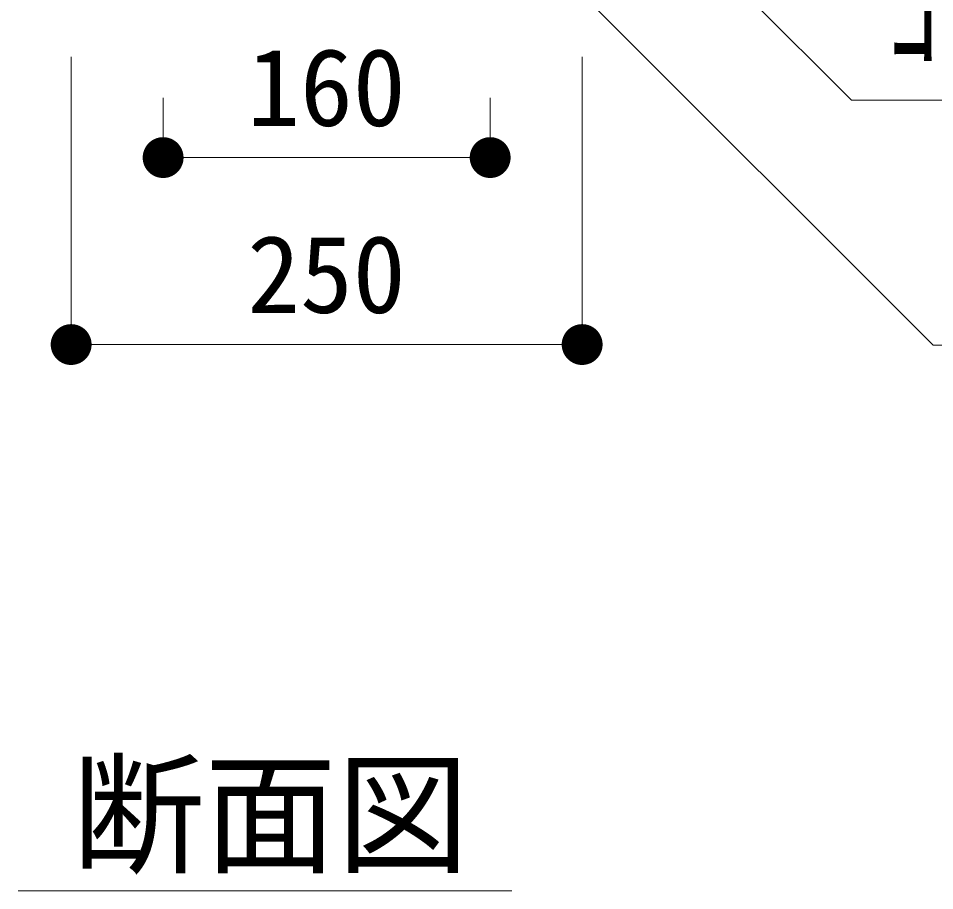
# Model space of a CAD drawing. Units: millimetres on the paper, scale 1:20. Extents: x 13 to 1397, y 13 to 7325.
# Drawn here: x 72.14 to 94.56, y 107.69 to 129.05 of the extents above; entities that cross this region are included whole.
import ezdxf
from ezdxf.enums import TextEntityAlignment as Align

# ---------------------------------------------------------------- set-up
doc = ezdxf.new("R2010")
doc.units = ezdxf.units.MM
doc.layers.add('寸法', color=1, linetype='Continuous', lineweight=13)
doc.styles.add('ＭＳ ゴシック', font='')
doc.styles.get('ＭＳ ゴシック').set_extended_font_data('MS Gothic')

# ---------------------------------------------------------------- blocks, each defined once
blk = doc.blocks.new('filled_dot')
at = {"color": 0, "linetype": 'Continuous', "lineweight": -2, "const_width": 1.25}
blk.add_lwpolyline([(-0.625, 0, 1), (0.625, 0, 1)], format="xyb", close=True, dxfattribs=at)

msp = doc.modelspace()

# ---------------------------------------------------------------- linework, layer by layer
at = {"layer": '寸法'}
for p, q in [((80.418, 139.149), (92.521, 127.046)), ((84.077, 131.491), (94.522, 121.046)), ((73.433, 128.105), (73.433, 121.063)), ((85.933, 128.105), (85.933, 121.063)), ((75.683, 127.105), (75.683, 125.64)), ((83.683, 127.105), (83.683, 125.64)), ((92.521, 127.046), (113.817, 127.046)), ((75.683, 125.64), (83.683, 125.64)), ((73.433, 121.063), (85.933, 121.063)), ((94.522, 121.046), (125.059, 121.046))]:
    msp.add_line(p, q, dxfattribs=at)
at = {"layer": '寸法', "color": 3}
msp.add_line((72.141, 107.694), (84.211, 107.694), dxfattribs=at)

# ---------------------------------------------------------------- block references
at = {"layer": '寸法', "xscale": 0.4, "yscale": 0.4}
for p in [(75.683, 125.64), (73.433, 121.063)]:
    msp.add_blockref('filled_dot', p, dxfattribs=at)
at = {"layer": '寸法', "xscale": 0.4, "yscale": 0.4, "rotation": 180}
for p in [(83.683, 125.64), (85.933, 121.063)]:
    msp.add_blockref('filled_dot', p, dxfattribs=at)

# ---------------------------------------------------------------- texts
at = {"layer": '寸法', "color": 3, "style": 'ＭＳ ゴシック', "width": 0.8}
msp.add_text('ｺﾝｸﾘ-ﾄ(18-8-25)', height=2.374, dxfattribs=at).set_placement((93.379, 127.282), align=Align.BOTTOM_LEFT)
at = {"layer": '寸法', "style": 'ＭＳ ゴシック'}
for s, p in [('160', (77.74, 125.845)), ('250', (77.74, 121.268))]:
    msp.add_text(s, height=1.899, dxfattribs=at).set_placement(p, align=Align.BOTTOM_LEFT)
at = {"layer": '寸法', "color": 3, "style": 'ＭＳ ゴシック'}
msp.add_text('断面図', height=2.374, dxfattribs=at).set_placement((73.454, 107.663), align=Align.BOTTOM_LEFT)

doc.saveas('drawing.dxf')
